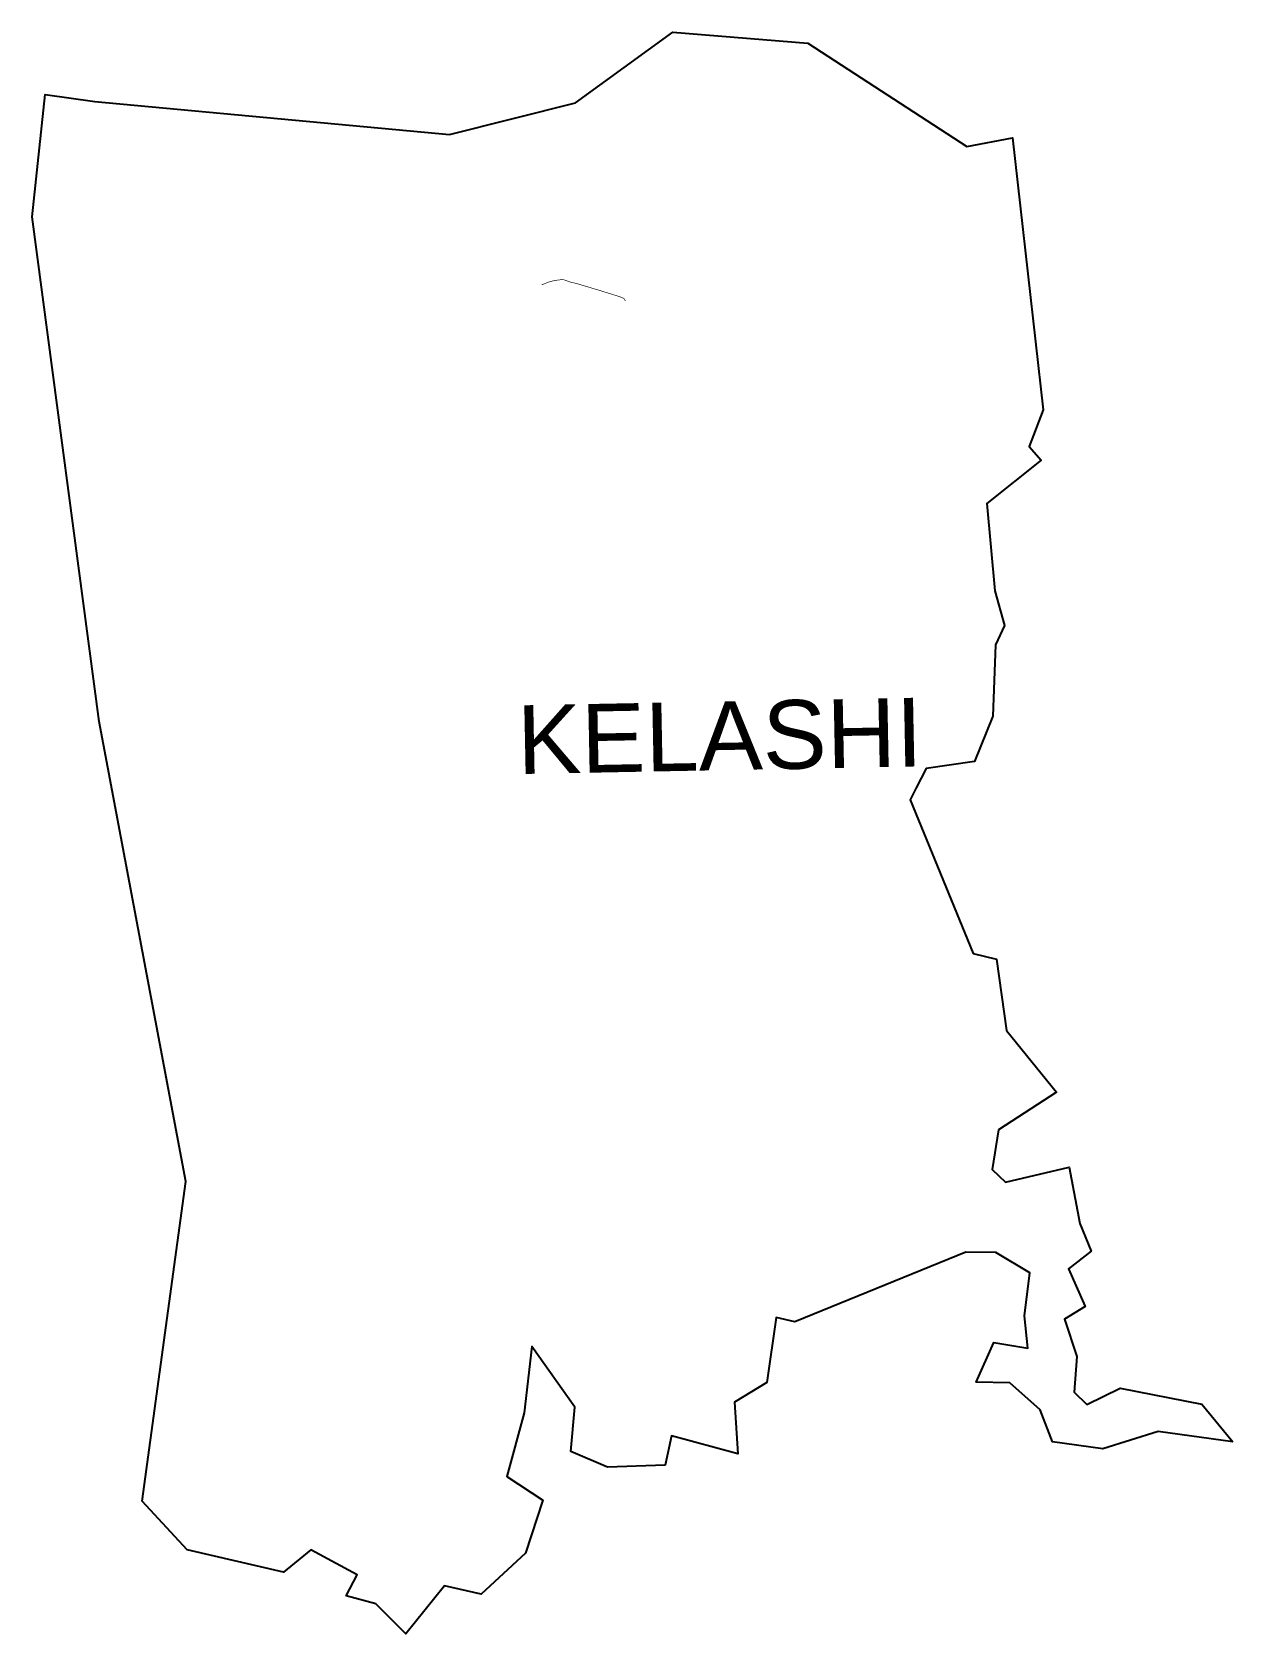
# Model space of a CAD drawing. Header units: metres. Extents: x 293535 to 295436, y 1981150 to 1983687.
import ezdxf

# ---------------------------------------------------------------- set-up
doc = ezdxf.new("R2010")
doc.units = ezdxf.units.M
for name, color, linetype in [('SEAWALL', 170, 'Continuous'), ('village', 3, 'Continuous'), ('VILLAGE NAME', 250, 'Continuous')]:
    doc.layers.add(name, color=color, linetype=linetype)
doc.styles.get("Standard").update_dxf_attribs({"font": 'simplex.shx'})

msp = doc.modelspace()

# ---------------------------------------------------------------- linework, layer by layer
at = {"layer": 'SEAWALL', "color": 30, "const_width": 1, "flags": 128}
msp.add_lwpolyline([(294474.3, 1983260.7), (294471.7, 1983264.9), (294464.5, 1983267.8), (294434.9, 1983277), (294397.8, 1983288.2), (294386.5, 1983290.8), (294379.3, 1983293.6), (294374.7, 1983294.8), (294362.1, 1983293.3), (294352.4, 1983290.6), (294341.4, 1983286.3)], dxfattribs=at)
at = {"layer": 'village', "color": 3, "true_color": 0x00ff00}
msp.add_polyline3d([(295435.5, 1981454.6, 0), (295317, 1981470.8, 0), (295229.7, 1981443.6, 0), (295149.9, 1981454.8, 0), (295130.7, 1981505.5, 0), (295082.5, 1981548.3, 0), (295029.3, 1981549.3, 0), (295057.3, 1981612, 0), (295111.1, 1981603, 0), (295105.5, 1981653.9, 0), (295114.2, 1981722.4, 0), (295060.1, 1981754.3, 0), (295012.9, 1981754.9, 0), (294742.4, 1981644.8, 0), (294712.8, 1981651.4, 0), (294697.8, 1981548.6, 0), (294646.8, 1981517.2, 0), (294652.2, 1981435.6, 0), (294547.2, 1981463.9, 0), (294537, 1981417.5, 0), (294445.9, 1981414.4, 0), (294387.7, 1981439.2, 0), (294394, 1981509.4, 0), (294326, 1981605.6, 0), (294314.1, 1981500.5, 0), (294286.5, 1981399.5, 0), (294343.5, 1981362.3, 0), (294316.1, 1981278.3, 0), (294246, 1981213.5, 0), (294188.1, 1981226.8, 0), (294126.9, 1981150.5, 0), (294079, 1981198.1, 0), (294032.4, 1981211.1, 0), (294049.5, 1981244.3, 0), (293976.4, 1981283.7, 0), (293933.3, 1981248.4, 0), (293780.4, 1981283.6, 0), (293709.5, 1981360.8, 0), (293778.3, 1981866.6, 0), (293641.6, 1982595.3, 0), (293535.2, 1983394.1, 0), (293556, 1983587.6, 0), (293634.7, 1983576.8, 0), (294195.8, 1983524.4, 0), (294395.2, 1983574.7, 0), (294549.4, 1983686.6, 0), (294762.9, 1983669, 0), (295014.6, 1983505.3, 0), (295086.8, 1983519, 0), (295135.1, 1983088.5, 0), (295112.8, 1983030.5, 0), (295131.9, 1983008.7, 0), (295046, 1982940.3, 0), (295058.8, 1982801.7, 0), (295074.1, 1982746.8, 0), (295059.8, 1982716.6, 0), (295055.5, 1982603.3, 0), (295026.6, 1982531.9, 0), (294950.1, 1982520.7, 0), (294934, 1982489.8, 0), (294925, 1982471.1, 0), (295024.3, 1982227.8, 0), (295061.6, 1982218.7, 0), (295077, 1982105.9, 0), (295156.3, 1982008, 0), (295064.6, 1981948.4, 0), (295054.4, 1981885.7, 0), (295075.5, 1981865.9, 0), (295176.3, 1981889.6, 0), (295193.4, 1981800.1, 0), (295211.1, 1981756.3, 0), (295175.4, 1981728.7, 0), (295201.7, 1981668.9, 0), (295169.1, 1981648.8, 0), (295188.5, 1981589.7, 0), (295184.5, 1981533.3, 0), (295204.3, 1981513.5, 0), (295257, 1981539.4, 0), (295386.5, 1981514.1, 0)], close=True, dxfattribs=at)

# ---------------------------------------------------------------- texts
at = {"layer": 'VILLAGE NAME', "insert": (294301.7, 1982620.5), "char_height": 108.748, "attachment_point": 1, "rotation": 1.1028}
msp.add_mtext_dynamic_manual_height_columns('{\\fArial|b0|i0|c0|p34;KELASHI}', width=1571.314, gutter_width=543.7, heights=[0], dxfattribs=at)

doc.saveas('drawing.dxf')
